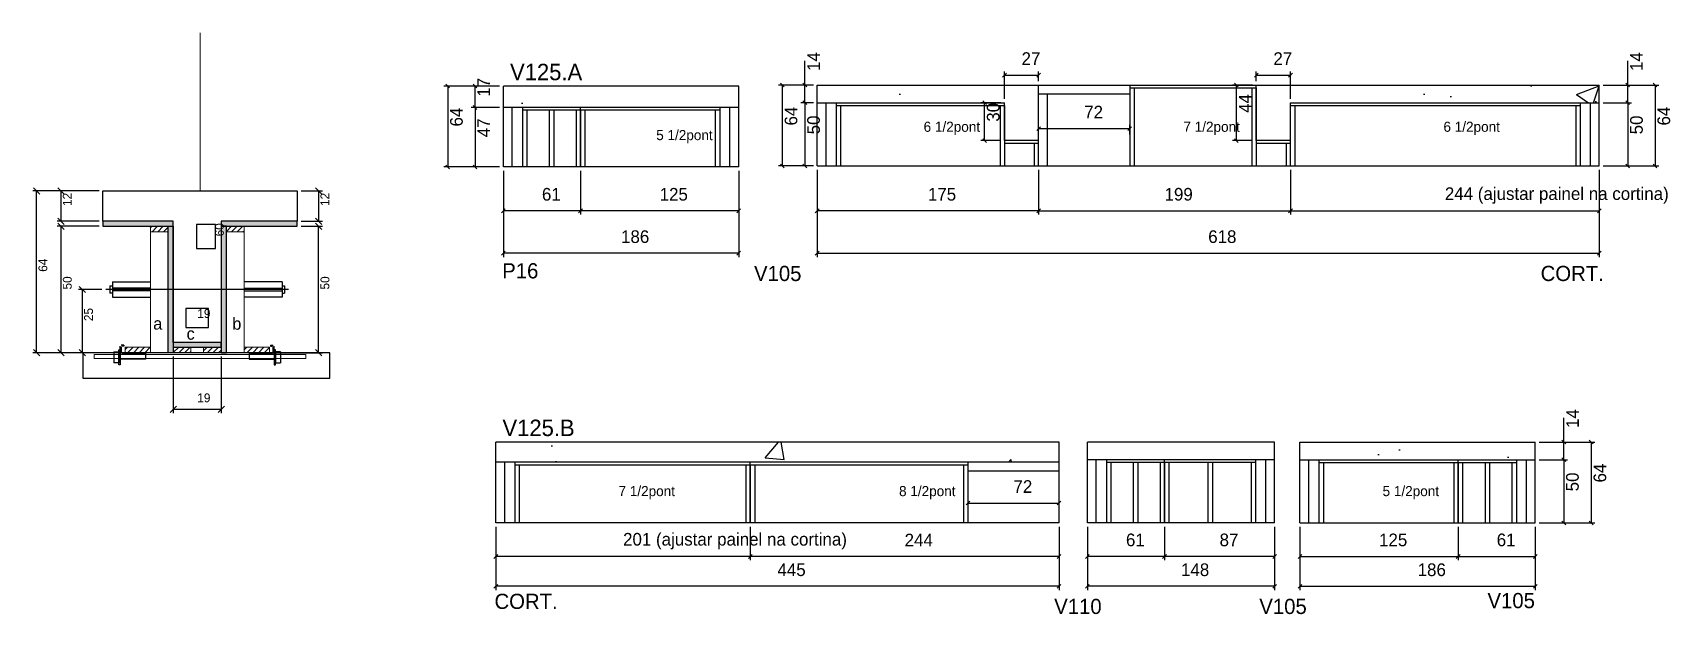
# Model space of a CAD drawing. Header units: metres. Extents: x 110 to 1404, y 10719 to 11179.
import ezdxf

# ---------------------------------------------------------------- set-up
doc = ezdxf.new("R2010")
doc.units = ezdxf.units.M
for name, color, linetype in [('5', 7, 'Continuous'), ('barrote', 7, 'Continuous'), ('CONCRETO', 7, 'Continuous'), ('COTA', 7, 'Continuous'), ('Cota Seção (2x)', 7, 'Continuous'), ('detalhes', 7, 'Continuous'), ('Hachura', 7, 'Continuous'), ('Madeira', 7, 'Continuous'), ('Painéis', 7, 'Continuous'), ('presilha', 7, 'Continuous'), ('SARR_2.2x7', 7, 'Continuous'), ('SARR_3.5x7', 7, 'Continuous'), ('SCO-___-LAJ', 7, 'Continuous'), ('TENSOR', 7, 'Continuous'), ('texto', 7, 'Continuous'), ('Texto Seção', 7, 'Continuous')]:
    doc.layers.add(name, color=color, linetype=linetype)

msp = doc.modelspace()

# ---------------------------------------------------------------- hatches: boundary and pattern name
at = {"layer": 'COTA'}
h = msp.add_hatch(dxfattribs=at)
h.set_pattern_fill('AR-CONC')
h.paths.add_polyline_path([(668, 11119.4), (668, 11136.4), (482, 11136.4), (482, 11119.4), (668, 11119.4)])
h = msp.add_hatch(dxfattribs=at)
h.set_pattern_fill('AR-CONC')
h.paths.add_polyline_path([(905, 11093.2), (905, 11137.2), (730, 11137.2), (730, 11123.2), (878, 11123.2), (878, 11093.2), (905, 11093.2)])
h.paths.add_polyline_path([(1077, 11137.2), (1077, 11093.2), (1104, 11093.2), (1104, 11123.2), (1348, 11123.2), (1348, 11137.2), (1077, 11137.2)])
h = msp.add_hatch(dxfattribs=at)
h.set_pattern_fill('AR-CONC')
h.paths.add_polyline_path([(921.1, 10854.9), (921.1, 10838.9), (476.6, 10838.9), (476.6, 10854.9), (921.1, 10854.9)])
h = msp.add_hatch(dxfattribs=at)
h.set_pattern_fill('AR-CONC')
h.paths.add_polyline_path([(1091.5, 10840.9), (1091.5, 10854.9), (943.5, 10854.9), (943.5, 10840.9), (1091.5, 10840.9)])
h = msp.add_hatch(dxfattribs=at)
h.set_pattern_fill('AR-CONC')
h.paths.add_polyline_path([(1111.5, 10840.9), (1111.5, 10854.9), (1297.5, 10854.9), (1297.5, 10840.9), (1111.5, 10840.9)])
at = {"layer": 'Hachura'}
h = msp.add_hatch(color=7, dxfattribs=at)
h.dxf.hatch_style = 1
h.paths.add_polyline_path([(221.1, 11025.5), (221.1, 11029.5), (165.5, 11029.5), (165.5, 11025.5), (221.1, 11025.5)])
h = msp.add_hatch(dxfattribs=at)
h.set_pattern_fill('ANSI31')
h.paths.add_polyline_path([(217.1, 11021.1), (217.1, 11025.5), (203.1, 11025.5), (203.1, 11021.1), (217.1, 11021.1)])
h = msp.add_hatch(color=7, dxfattribs=at)
h.dxf.hatch_style = 1
h.paths.add_polyline_path([(217.1, 11025.5), (221.1, 11025.5), (221.1, 10925.5), (217.1, 10925.5), (217.1, 11025.5), (217.1, 11025.5)])
h = msp.add_hatch(color=7, dxfattribs=at)
h.dxf.hatch_style = 1
h.paths.add_polyline_path([(319.1, 11025.5), (319.1, 11029.5), (259.1, 11029.5), (259.1, 11025.5), (319.1, 11025.5)])
h = msp.add_hatch(color=7, dxfattribs=at)
h.dxf.hatch_style = 1
h.paths.add_polyline_path([(263.1, 11025.5), (259.1, 11025.5), (259.1, 10925.5), (263.1, 10925.5), (263.1, 11025.5)])
h = msp.add_hatch(dxfattribs=at)
h.set_pattern_fill('ANSI31')
h.paths.add_polyline_path([(263.1, 11021.1), (263.1, 11025.5), (277.1, 11025.5), (277.1, 11021.1), (263.1, 11021.1)])
h = msp.add_hatch(dxfattribs=at)
h.set_pattern_fill('ANSI31')
h.paths.add_polyline_path([(183.1, 10925.5), (183.1, 10929.9), (203.1, 10929.9), (203.1, 10925.5), (183.1, 10925.5)])
h = msp.add_hatch(color=7, dxfattribs=at)
h.dxf.hatch_style = 1
h.paths.add_polyline_path([(259.1, 10929.9), (259.1, 10933.5), (221.1, 10933.5), (221.1, 10929.9), (259.1, 10929.9)])
h = msp.add_hatch(dxfattribs=at)
h.set_pattern_fill('ANSI31')
h.paths.add_polyline_path([(221.1, 10925.5), (221.1, 10929.9), (235.1, 10929.9), (235.1, 10925.5), (221.1, 10925.5)])
h = msp.add_hatch(dxfattribs=at)
h.set_pattern_fill('ANSI31')
h.paths.add_polyline_path([(259.1, 10925.5), (259.1, 10929.9), (245.1, 10929.9), (245.1, 10925.5), (259.1, 10925.5)])
h = msp.add_hatch(dxfattribs=at)
h.set_pattern_fill('ANSI31')
h.paths.add_polyline_path([(297.1, 10925.5), (297.1, 10929.9), (277.1, 10929.9), (277.1, 10925.5), (297.1, 10925.5)])

# ---------------------------------------------------------------- linework, layer by layer
at = {"color": 7, "lineweight": 25}
for p, q in [((171.1, 10978.5), (171.1, 10972.5)), ((171.1, 10978.5), (173.1, 10978.5)), ((173.1, 10981.5), (173.1, 10969.5)), ((173.1, 10981.5), (203.1, 10981.5)), ((203.1, 10976.5), (173.1, 10976.5)), ((203.1, 10974.5), (173.1, 10974.5)), ((307.1, 10981.5), (277.1, 10981.5)), ((277.1, 10976.5), (307.1, 10976.5)), ((277.1, 10974.5), (307.1, 10974.5)), ((307.1, 10981.5), (307.1, 10969.5)), ((307.1, 10978.5), (309.1, 10978.5)), ((309.1, 10978.5), (309.1, 10972.5)), ((173.1, 10972.5), (171.1, 10972.5)), ((173.1, 10969.5), (203.1, 10969.5)), ((307.1, 10969.5), (277.1, 10969.5)), ((307.1, 10972.5), (309.1, 10972.5))]:
    msp.add_line(p, q, dxfattribs=at)
at = {"layer": 'barrote', "color": 251, "lineweight": 25}
msp.add_lwpolyline([(149.6, 10905.5), (344.8, 10905.5), (344.8, 10925.5), (149.6, 10925.5)], close=True, dxfattribs=at)
at = {"layer": 'CONCRETO', "color": 251, "lineweight": 25}
msp.add_lwpolyline([(165.5, 11029.5), (165.5, 11053.5), (319.1, 11053.5), (319.1, 11029.5), (259.1, 11029.5), (259.1, 10933.5), (221.1, 10933.5), (221.1, 11029.5)], close=True, dxfattribs=at)
at = {"layer": 'COTA', "color": 4, "lineweight": 25}
for p, q in [((1370.5, 11137.2), (1370.5, 11156.4)), ((878, 11126.2), (878, 11148)), ((878, 11145), (905, 11145)), ((905, 11140.2), (905, 11148)), ((1077, 11140.2), (1077, 11148)), ((1077, 11145), (1104, 11145)), ((1104, 11126.2), (1104, 11148)), ((479, 11136.4), (435, 11136.4)), ((438, 11136.4), (438, 11072.4)), ((479, 11136.4), (456.6, 11136.4)), ((459.6, 11119.4), (459.6, 11136.4)), ((1074, 11137.2), (1058.3, 11137.2)), ((1061.3, 11093.2), (1061.3, 11137.2)), ((1351, 11137.2), (1373.5, 11137.2)), ((1351, 11137.2), (1395.1, 11137.2)), ((1370.5, 11123.2), (1370.5, 11137.2)), ((1392.1, 11137.2), (1392.1, 11073.2)), ((479, 11119.4), (456.6, 11119.4)), ((479, 11119.4), (456.6, 11119.4)), ((459.6, 11119.4), (459.6, 11072.4)), ((875, 11123.2), (859.3, 11123.2)), ((862.3, 11093.2), (862.3, 11123.2)), ((1351, 11123.2), (1373.5, 11123.2)), ((1351, 11123.2), (1373.5, 11123.2)), ((1370.5, 11123.2), (1370.5, 11073.2)), ((905, 11098), (905, 11105.7)), ((905, 11102.7), (977, 11102.7)), ((977, 11098), (977, 11105.7)), ((875, 11093.2), (859.3, 11093.2)), ((1074, 11093.2), (1058.3, 11093.2)), ((479, 11072.4), (435, 11072.4)), ((479, 11072.4), (456.6, 11072.4)), ((482, 11069.4), (482, 11034.7)), ((482, 11069.4), (482, 11001.2)), ((543, 11069.4), (543, 11034.7)), ((543, 11069.4), (543, 11034.7)), ((668, 11069.4), (668, 11034.7)), ((668, 11069.4), (668, 11001.2)), ((730, 11070.2), (730, 11001.2)), ((730, 11070.2), (730, 11034.7)), ((905, 11070.2), (905, 11034.7)), ((905, 11070.2), (905, 11034.7)), ((1104, 11070.2), (1104, 11034.7)), ((1104, 11070.2), (1104, 11034.7)), ((1348, 11070.2), (1348, 11001.2)), ((1348, 11070.2), (1348, 11034.7)), ((1351, 11073.2), (1373.5, 11073.2)), ((1351, 11073.2), (1395.1, 11073.2)), ((162.5, 11053.5), (110.1, 11053.5)), ((113.1, 10925.5), (113.1, 11053.5)), ((162.5, 11053.5), (129.4, 11053.5)), ((132.4, 11053.5), (132.4, 11029.5)), ((322.1, 11053.5), (339, 11053.5)), ((336, 11053.5), (336, 11029.5)), ((162.5, 11029.5), (129.4, 11029.5)), ((162.5, 11025.5), (129.4, 11025.5)), ((132.4, 11025.5), (132.4, 10925.5)), ((322.1, 11029.5), (339, 11029.5)), ((322.1, 11025.5), (339, 11025.5)), ((336, 10925.5), (336, 11025.5)), ((543, 11037.7), (482, 11037.7)), ((668, 11037.7), (543, 11037.7)), ((905, 11037.7), (730, 11037.7)), ((905, 11037.7), (1104, 11037.7)), ((1104, 11037.7), (1348, 11037.7)), ((668, 11004.2), (482, 11004.2)), ((730, 11004.2), (1348, 11004.2)), ((164.8, 10975.5), (146.2, 10975.5)), ((149.2, 10975.5), (149.2, 10925.5)), ((184.5, 10925.5), (110.1, 10925.5)), ((184.5, 10925.5), (129.4, 10925.5)), ((164.8, 10925.5), (146.2, 10925.5)), ((221.1, 10922.5), (221.1, 10877.8)), ((259.1, 10922.5), (259.1, 10877.8)), ((295.7, 10925.5), (339, 10925.5)), ((221.1, 10880.8), (259.1, 10880.8)), ((1320, 10854.9), (1320, 10874)), ((1300.5, 10854.9), (1323, 10854.9)), ((1300.5, 10854.9), (1344.6, 10854.9)), ((1320, 10840.9), (1320, 10854.9)), ((1341.6, 10854.9), (1341.6, 10790.9)), ((1300.5, 10840.9), (1323, 10840.9)), ((1300.5, 10840.9), (1323, 10840.9)), ((1320, 10840.9), (1320, 10790.9)), ((476.1, 10787.9), (476.1, 10761.4)), ((476.1, 10787.9), (476.1, 10737.8)), ((677.1, 10787.9), (677.1, 10761.4)), ((677.1, 10787.9), (677.1, 10761.4)), ((921.1, 10787.9), (921.1, 10761.4)), ((921.1, 10787.9), (921.1, 10737.8)), ((943.5, 10787.9), (943.5, 10761.4)), ((943.5, 10787.9), (943.5, 10737.8)), ((1004.5, 10787.9), (1004.5, 10761.4)), ((1004.5, 10787.9), (1004.5, 10761.4)), ((1091.5, 10787.9), (1091.5, 10761.4)), ((1091.5, 10787.9), (1091.5, 10737.8)), ((1111.5, 10787.9), (1111.5, 10761.4)), ((1111.5, 10787.9), (1111.5, 10737.8)), ((1236.5, 10787.9), (1236.5, 10761.4)), ((1236.5, 10787.9), (1236.5, 10761.4)), ((1297.5, 10787.9), (1297.5, 10761.4)), ((1297.5, 10787.9), (1297.5, 10737.8)), ((1300.5, 10790.9), (1323, 10790.9)), ((1300.5, 10790.9), (1344.6, 10790.9)), ((677.1, 10764.4), (476.1, 10764.4)), ((921.1, 10764.4), (677.1, 10764.4)), ((1004.5, 10764.4), (943.5, 10764.4)), ((1091.5, 10764.4), (1004.5, 10764.4)), ((1111.5, 10764.4), (1236.5, 10764.4)), ((1236.5, 10764.4), (1297.5, 10764.4)), ((921.1, 10740.8), (476.1, 10740.8)), ((1091.5, 10740.8), (943.5, 10740.8)), ((1111.5, 10740.8), (1297.5, 10740.8))]:
    msp.add_line(p, q, dxfattribs=at)
at = {"layer": 'COTA', "color": 0, "lineweight": 25}
for p, q in [((879.5, 11146.5), (876.5, 11143.5)), ((903.5, 11143.5), (906.5, 11146.5)), ((1078.5, 11146.5), (1075.5, 11143.5)), ((1102.5, 11143.5), (1105.5, 11146.5)), ((439.5, 11134.9), (436.5, 11137.9)), ((461.1, 11134.9), (458.1, 11137.9)), ((1062.8, 11135.7), (1059.8, 11138.7)), ((1372, 11135.7), (1369, 11138.7)), ((1393.6, 11135.7), (1390.6, 11138.7)), ((461.1, 11117.9), (458.1, 11120.9)), ((458.1, 11120.9), (461.1, 11117.9)), ((863.8, 11121.7), (860.8, 11124.7)), ((1372, 11121.7), (1369, 11124.7)), ((1369, 11124.7), (1372, 11121.7)), ((906.5, 11104.2), (903.5, 11101.2)), ((975.5, 11101.2), (978.5, 11104.2)), ((860.8, 11094.7), (863.8, 11091.7)), ((1059.8, 11094.7), (1062.8, 11091.7)), ((436.5, 11073.9), (439.5, 11070.9)), ((458.1, 11073.9), (461.1, 11070.9)), ((1369, 11074.7), (1372, 11071.7)), ((1390.6, 11074.7), (1393.6, 11071.7)), ((483.5, 11039.2), (480.5, 11036.2)), ((544.5, 11039.2), (541.5, 11036.2)), ((541.5, 11036.2), (544.5, 11039.2)), ((666.5, 11036.2), (669.5, 11039.2)), ((731.5, 11039.2), (728.5, 11036.2)), ((906.5, 11039.2), (903.5, 11036.2)), ((903.5, 11036.2), (906.5, 11039.2)), ((1102.5, 11036.2), (1105.5, 11039.2)), ((1105.5, 11039.2), (1102.5, 11036.2)), ((1346.5, 11036.2), (1349.5, 11039.2)), ((483.5, 11005.7), (480.5, 11002.7)), ((666.5, 11002.7), (669.5, 11005.7)), ((731.5, 11005.7), (728.5, 11002.7)), ((1346.5, 11002.7), (1349.5, 11005.7)), ((1321.5, 10853.4), (1318.5, 10856.4)), ((1343.1, 10853.4), (1340.1, 10856.4)), ((1321.5, 10839.4), (1318.5, 10842.4)), ((1318.5, 10842.4), (1321.5, 10839.4)), ((1318.5, 10792.4), (1321.5, 10789.4)), ((1340.1, 10792.4), (1343.1, 10789.4)), ((477.6, 10765.9), (474.6, 10762.9)), ((678.6, 10765.9), (675.6, 10762.9)), ((675.6, 10762.9), (678.6, 10765.9)), ((919.6, 10762.9), (922.6, 10765.9)), ((945, 10765.9), (942, 10762.9)), ((1006, 10765.9), (1003, 10762.9)), ((1003, 10762.9), (1006, 10765.9)), ((1090, 10762.9), (1093, 10765.9)), ((1113, 10765.9), (1110, 10762.9)), ((1235, 10762.9), (1238, 10765.9)), ((1238, 10765.9), (1235, 10762.9)), ((1296, 10762.9), (1299, 10765.9)), ((477.6, 10742.3), (474.6, 10739.3)), ((919.6, 10739.3), (922.6, 10742.3)), ((945, 10742.3), (942, 10739.3)), ((1090, 10739.3), (1093, 10742.3)), ((1113, 10742.3), (1110, 10739.3)), ((1296, 10739.3), (1299, 10742.3))]:
    msp.add_line(p, q, dxfattribs=at)
at = {"layer": 'COTA', "color": 241, "lineweight": 25}
for p, q in [((668, 11136.4), (482, 11136.4)), ((482, 11119.4), (482, 11136.4)), ((668, 11119.4), (668, 11136.4)), ((730, 11137.2), (905, 11137.2)), ((730, 11123.2), (730, 11137.2)), ((1077, 11137.2), (1348, 11137.2)), ((1348, 11123.2), (1348, 11137.2)), ((921.1, 10854.9), (476.1, 10854.9)), ((476.1, 10838.9), (476.1, 10854.9)), ((921.1, 10838.9), (921.1, 10854.9)), ((1091.5, 10854.9), (943.5, 10854.9)), ((943.5, 10840.9), (943.5, 10854.9)), ((1091.5, 10840.9), (1091.5, 10854.9)), ((1111.5, 10854.9), (1297.5, 10854.9)), ((1111.5, 10840.9), (1111.5, 10854.9)), ((1297.5, 10840.9), (1297.5, 10854.9))]:
    msp.add_line(p, q, dxfattribs=at)
at = {"layer": 'COTA', "color": 0, "lineweight": 25}
for points in [[(115.6, 11051), (110.6, 11056)], [(134.9, 11051), (129.9, 11056)], [(338.5, 11051), (333.5, 11056)], [(129.9, 11032), (134.9, 11027)], [(134.9, 11023), (129.9, 11028)], [(333.5, 11032), (338.5, 11027)], [(338.5, 11023), (333.5, 11028)], [(151.7, 10973), (146.7, 10978)], [(110.6, 10928), (115.6, 10923)], [(129.9, 10928), (134.9, 10923)], [(146.7, 10928), (151.7, 10923)], [(333.5, 10928), (338.5, 10923)], [(223.6, 10883.3), (218.6, 10878.3)], [(256.6, 10878.3), (261.6, 10883.3)]]:
    msp.add_lwpolyline(points, dxfattribs=at)
at = {"layer": 'Cota Seção (2x)', "color": 180, "lineweight": 25}
for p, q in [((254.6, 11027), (239.6, 11027)), ((239.6, 11027), (239.6, 11008)), ((254.6, 11008), (254.6, 11027)), ((239.6, 11008), (254.6, 11008)), ((249.1, 10960.5), (231.1, 10960.5)), ((231.1, 10960.5), (231.1, 10945.5)), ((249.1, 10945.5), (249.1, 10960.5)), ((231.1, 10945.5), (249.1, 10945.5))]:
    msp.add_line(p, q, dxfattribs=at)
at = {"layer": 'Madeira', "color": 126, "lineweight": 18}
for points in [[(217.1, 11021.1), (217.1, 11025.5), (203.1, 11025.5), (203.1, 11021.1)], [(217.1, 11025.5), (203.1, 11025.5), (203.1, 10925.5), (217.1, 10925.5)], [(263.1, 11021.1), (263.1, 11025.5), (277.1, 11025.5), (277.1, 11021.1)], [(263.1, 11025.5), (277.1, 11025.5), (277.1, 10925.5), (263.1, 10925.5)], [(183.1, 10925.5), (183.1, 10929.9), (203.1, 10929.9), (203.1, 10925.5)], [(221.1, 10925.5), (221.1, 10929.9), (235.1, 10929.9), (235.1, 10925.5)], [(259.1, 10925.5), (259.1, 10929.9), (245.1, 10929.9), (245.1, 10925.5)], [(297.1, 10925.5), (297.1, 10929.9), (277.1, 10929.9), (277.1, 10925.5)]]:
    msp.add_lwpolyline(points, close=True, dxfattribs=at)
at = {"layer": 'Painéis', "color": 4, "lineweight": 25}
for p, q in [((720.2, 11137.2), (720.2, 11156.4)), ((727, 11137.2), (699.4, 11137.2)), ((702.4, 11137.2), (702.4, 11073.2)), ((727, 11137.2), (717.2, 11137.2)), ((720.2, 11123.2), (720.2, 11137.2)), ((727, 11123.2), (717.2, 11123.2)), ((727, 11123.2), (717.2, 11123.2)), ((720.2, 11123.2), (720.2, 11073.2)), ((727, 11073.2), (699.4, 11073.2)), ((727, 11073.2), (717.2, 11073.2)), ((849.1, 10806.6), (921.1, 10806.6))]:
    msp.add_line(p, q, dxfattribs=at)
at = {"layer": 'Painéis', "color": 0, "lineweight": 25}
for p, q in [((703.9, 11135.7), (700.9, 11138.7)), ((721.7, 11135.7), (718.7, 11138.7)), ((721.7, 11121.7), (718.7, 11124.7)), ((718.7, 11124.7), (721.7, 11121.7)), ((700.9, 11074.7), (703.9, 11071.7)), ((718.7, 11074.7), (721.7, 11071.7)), ((850.6, 10808.1), (847.6, 10805.1)), ((919.6, 10805.1), (922.6, 10808.1))]:
    msp.add_line(p, q, dxfattribs=at)
at = {"layer": 'Painéis', "color": 200, "lineweight": 25}
for p, q in [((905, 11137.2), (1077, 11137.2)), ((905, 11073.2), (905, 11137.2)), ((1077, 11093.2), (1077, 11137.2)), ((668, 11119.4), (482, 11119.4)), ((482, 11072.4), (482, 11119.4)), ((543, 11072.4), (543, 11119.4)), ((668, 11072.4), (668, 11119.4)), ((730, 11123.2), (878, 11123.2)), ((730, 11073.2), (730, 11123.2)), ((878, 11093.2), (878, 11123.2)), ((1104, 11123.2), (1348, 11123.2)), ((1104, 11073.2), (1104, 11123.2)), ((1348, 11073.2), (1348, 11123.2)), ((905, 11093.2), (878, 11093.2)), ((1104, 11093.2), (1077, 11093.2)), ((668, 11072.4), (482, 11072.4)), ((730, 11073.2), (1348, 11073.2)), ((921.1, 10838.9), (476.1, 10838.9)), ((476.1, 10790.9), (476.1, 10838.9)), ((677.1, 10790.9), (677.1, 10838.9)), ((921.1, 10790.9), (921.1, 10838.9)), ((1091.5, 10840.9), (943.5, 10840.9)), ((943.5, 10790.9), (943.5, 10840.9)), ((1004.5, 10790.9), (1004.5, 10840.9)), ((1091.5, 10790.9), (1091.5, 10840.9)), ((1111.5, 10840.9), (1297.5, 10840.9)), ((1111.5, 10790.9), (1111.5, 10840.9)), ((1236.5, 10790.9), (1236.5, 10840.9)), ((1297.5, 10790.9), (1297.5, 10840.9)), ((921.1, 10790.9), (476.1, 10790.9)), ((1091.5, 10790.9), (943.5, 10790.9)), ((1111.5, 10790.9), (1297.5, 10790.9))]:
    msp.add_line(p, q, dxfattribs=at)
for points in [[(221.1, 11025.5), (221.1, 11029.5), (165.5, 11029.5), (165.5, 11025.5)], [(217.1, 11025.5), (221.1, 11025.5), (221.1, 10925.5), (217.1, 10925.5)], [(319.1, 11025.5), (319.1, 11029.5), (259.1, 11029.5), (259.1, 11025.5)], [(263.1, 11025.5), (259.1, 11025.5), (259.1, 10925.5), (263.1, 10925.5)], [(259.1, 10929.9), (259.1, 10933.5), (221.1, 10933.5), (221.1, 10929.9)]]:
    msp.add_lwpolyline(points, close=True, dxfattribs=at)
at = {"layer": 'presilha', "color": 1, "lineweight": 25}
for p, q in [((174.2, 10926.2), (178.2, 10926.2)), ((174.2, 10926.2), (174.2, 10917.6)), ((178.2, 10927.9), (179.2, 10927.9)), ((178.2, 10915.9), (178.2, 10927.9)), ((178.2, 10926.2), (178.2, 10917.6)), ((179.2, 10924.7), (179.2, 10930.8)), ((179.2, 10927.9), (179.2, 10915.9)), ((182.2, 10931.6), (180, 10931.6)), ((180.2, 10925.3), (180.2, 10930.2)), ((182.2, 10930.6), (180.6, 10930.6)), ((199.2, 10924.9), (180.6, 10924.9)), ((182.2, 10931.6), (182.2, 10930.6)), ((199.2, 10924.9), (199.2, 10920.3)), ((281, 10924.9), (281, 10920.3)), ((281, 10924.9), (299.6, 10924.9)), ((298, 10931.6), (298, 10930.6)), ((298, 10931.6), (300.2, 10931.6)), ((298, 10930.6), (299.6, 10930.6)), ((300, 10925.3), (300, 10930.2)), ((301, 10924.7), (301, 10930.8)), ((302, 10927.9), (301, 10927.9)), ((301, 10927.9), (301, 10915.9)), ((302, 10915.9), (302, 10927.9)), ((306, 10926.2), (302, 10926.2)), ((302, 10926.2), (302, 10917.6)), ((306, 10926.2), (306, 10917.6)), ((178.2, 10917.6), (174.2, 10917.6)), ((179.2, 10915.9), (178.2, 10915.9)), ((199.2, 10920.3), (179.2, 10920.3)), ((281, 10920.3), (301, 10920.3)), ((301, 10915.9), (302, 10915.9)), ((302, 10917.6), (306, 10917.6))]:
    msp.add_line(p, q, dxfattribs=at)
at = {"layer": 'SARR_2.2x7', "color": 40, "lineweight": 25}
for p, q in [((905, 11130.2), (977, 11130.2)), ((912, 11073.2), (912, 11130.2)), ((977, 11135), (1077, 11135)), ((489, 11072.4), (489, 11119.4)), ((543, 11117.2), (497, 11117.2)), ((653, 11117.2), (543, 11117.2)), ((661, 11072.4), (661, 11119.4)), ((737, 11073.2), (737, 11123.2)), ((745, 11121), (878, 11121)), ((1104, 11121), (1333, 11121)), ((1341, 11073.2), (1341, 11123.2)), ((905, 11091), (878, 11091)), ((1104, 11091), (1077, 11091)), ((483.1, 10790.9), (483.1, 10838.9)), ((677.1, 10836.7), (491.1, 10836.7)), ((849.1, 10836.7), (677.1, 10836.7)), ((921.1, 10831.9), (849.1, 10831.9)), ((950.5, 10790.9), (950.5, 10840.9)), ((1004.5, 10838.7), (958.5, 10838.7)), ((1076.5, 10838.7), (1004.5, 10838.7)), ((1084.5, 10790.9), (1084.5, 10840.9)), ((1118.5, 10790.9), (1118.5, 10840.9)), ((1126.5, 10838.7), (1236.5, 10838.7)), ((1236.5, 10838.7), (1282.5, 10838.7)), ((1290.5, 10790.9), (1290.5, 10840.9))]:
    msp.add_line(p, q, dxfattribs=at)
at = {"layer": 'SARR_3.5x7', "color": 81, "lineweight": 25}
for p, q in [((977, 11137.2), (977, 11073.2)), ((980.5, 11135), (980.5, 11073.2)), ((1073.5, 11135), (1073.5, 11073.2)), ((1077, 11135), (1077, 11073.2)), ((497, 11119.4), (497, 11072.4)), ((500.5, 11117.2), (500.5, 11072.4)), ((518.3, 11117.2), (518.3, 11072.4)), ((521.8, 11117.2), (521.8, 11072.4)), ((539.5, 11117.2), (539.5, 11072.4)), ((543, 11117.2), (543, 11072.4)), ((546.5, 11117.2), (546.5, 11072.4)), ((649.5, 11117.2), (649.5, 11072.4)), ((653, 11119.4), (653, 11072.4)), ((745, 11123.2), (745, 11073.2)), ((748.5, 11121), (748.5, 11073.2)), ((874.5, 11121), (874.5, 11073.2)), ((878, 11121), (878, 11073.2)), ((1107.5, 11121), (1107.5, 11073.2)), ((1329.5, 11121), (1329.5, 11073.2)), ((1333, 11123.2), (1333, 11073.2)), ((901.5, 11091), (901.5, 11073.2)), ((1100.5, 11091), (1100.5, 11073.2)), ((500.5, 11072.4), (497, 11072.4)), ((543, 11072.4), (539.5, 11072.4)), ((546.5, 11072.4), (543, 11072.4)), ((653, 11072.4), (649.5, 11072.4)), ((739.5, 11073.2), (743, 11073.2)), ((743, 11073.2), (746.5, 11073.2)), ((745, 11073.2), (748.5, 11073.2)), ((1329.5, 11073.2), (1333, 11073.2)), ((491.1, 10838.9), (491.1, 10790.9)), ((494.6, 10836.7), (494.6, 10790.9)), ((673.6, 10836.7), (673.6, 10790.9)), ((677.1, 10836.7), (677.1, 10790.9)), ((680.6, 10836.7), (680.6, 10790.9)), ((845.6, 10836.7), (845.6, 10790.9)), ((849.1, 10838.9), (849.1, 10790.9)), ((958.5, 10840.9), (958.5, 10790.9)), ((962, 10838.7), (962, 10790.9)), ((979.8, 10838.7), (979.8, 10790.9)), ((983.3, 10838.7), (983.3, 10790.9)), ((1001, 10838.7), (1001, 10790.9)), ((1004.5, 10838.7), (1004.5, 10790.9)), ((1008, 10838.7), (1008, 10790.9)), ((1038.8, 10838.7), (1038.8, 10790.9)), ((1042.3, 10838.7), (1042.3, 10790.9)), ((1073, 10838.7), (1073, 10790.9)), ((1076.5, 10840.9), (1076.5, 10790.9)), ((1126.5, 10840.9), (1126.5, 10790.9)), ((1130, 10838.7), (1130, 10790.9)), ((1233, 10838.7), (1233, 10790.9)), ((1236.5, 10838.7), (1236.5, 10790.9)), ((1240, 10838.7), (1240, 10790.9)), ((1257.8, 10838.7), (1257.8, 10790.9)), ((1261.3, 10838.7), (1261.3, 10790.9)), ((1279, 10838.7), (1279, 10790.9)), ((1282.5, 10840.9), (1282.5, 10790.9)), ((494.6, 10790.9), (491.1, 10790.9)), ((677.1, 10790.9), (673.6, 10790.9)), ((680.6, 10790.9), (677.1, 10790.9)), ((849.1, 10790.9), (845.6, 10790.9)), ((962, 10790.9), (958.5, 10790.9)), ((1004.5, 10790.9), (1001, 10790.9)), ((1008, 10790.9), (1004.5, 10790.9)), ((1076.5, 10790.9), (1073, 10790.9)), ((1126.5, 10790.9), (1130, 10790.9)), ((1233, 10790.9), (1236.5, 10790.9)), ((1236.5, 10790.9), (1240, 10790.9)), ((1279, 10790.9), (1282.5, 10790.9))]:
    msp.add_line(p, q, dxfattribs=at)
at = {"layer": 'SCO-___-LAJ', "color": 1, "lineweight": 0}
msp.add_lwpolyline([(158.6, 10924.2), (325.9, 10924.2), (325.9, 10921), (158.6, 10921)], close=True, dxfattribs=at)
at = {"layer": 'TENSOR', "color": 3, "lineweight": 25}
msp.add_line((312.1, 10975.5), (167.8, 10975.5), dxfattribs=at)
at = {"layer": 'Texto Seção', "color": 252, "lineweight": 15}
msp.add_line((242.3, 11053.5), (242.3, 11178.5), dxfattribs=at)

# ---------------------------------------------------------------- texts
at = {"layer": '5', "color": 5, "lineweight": 25}
for s, rotation, p in [('P16', 360, (481.1, 10984.3)), ('V105', 0, (680.1, 10982.2)), ('CORT.', 0, (1301.7, 10982.2)), ('CORT.', 0, (475, 10722.9)), ('V110', 360, (917.3, 10718.9)), ('V105', 360, (1079.4, 10718.9)), ('V105', 0, (1259.7, 10723.5))]:
    msp.add_text(s, height=12, rotation=rotation, dxfattribs=at).set_placement(p)
at = {"layer": 'COTA', "color": 240, "lineweight": 25}
for s, p in [('27', (891.5, 11153.1)), ('27', (1090.5, 11153.1)), ('72', (941, 11110.8)), ('61', (512.5, 11045.8)), ('125', (605.5, 11045.8)), ('175', (817.5, 11045.8)), ('199', (1004.5, 11045.8)), ('244 (ajustar painel na cortina)', (1226, 11046.3)), ('186', (575, 11012.3)), ('618', (1039, 11012.3)), ('201 (ajustar painel na cortina)', (576.6, 10773)), ('244', (799.1, 10772.4)), ('61', (974, 10772.5)), ('87', (1048, 10772.5)), ('125', (1174, 10772.5)), ('61', (1267, 10772.5)), ('445', (698.6, 10748.9)), ('148', (1017.5, 10748.9)), ('186', (1204.5, 10748.9))]:
    msp.add_text(s, height=10, dxfattribs=at).set_placement(p)
for s, p in [('14', (1382.4, 11148.3)), ('17', (471.5, 11127.9)), ('44', (1073.2, 11115.2)), ('64', (449.9, 11104.4)), ('30', (874.1, 11108.2)), ('64', (1404, 11105.2)), ('47', (471.5, 11095.9)), ('50', (1382.4, 11098.2)), ('14', (1331.9, 10866)), ('64', (1353.5, 10822.9)), ('50', (1331.8, 10815.9))]:
    msp.add_text(s, height=10, rotation=90, dxfattribs=at).set_placement(p)
at = {"layer": 'COTA', "color": 1, "lineweight": 25}
for s, p in [('12', (140.9, 11041.5)), ('12', (344.5, 11041.5)), ('64', (121.6, 10989.5)), ('50', (140.9, 10975.5)), ('50', (344.5, 10975.5)), ('25', (157.7, 10950.5))]:
    msp.add_text(s, height=7, rotation=90, dxfattribs=at).set_placement(p)
msp.add_text('19', height=7, dxfattribs=at).set_placement((240.1, 10886.3))
at = {"layer": 'Cota Seção (2x)', "color": 1, "lineweight": 25}
msp.add_text('60', height=7, rotation=90, dxfattribs=at).set_placement((261.1, 11017.5))
msp.add_text('19', height=7, dxfattribs=at).set_placement((240.1, 10953))
at = {"layer": 'detalhes', "color": 4, "lineweight": 25}
for s, p in [('a', (205.3, 10943.8)), ('b', (267.8, 10943.7)), ('c', (231.7, 10935.8))]:
    msp.add_text(s, height=9.6, dxfattribs=at).set_placement(p)
at = {"layer": 'Painéis', "color": 240, "lineweight": 25}
for s, p in [('14', (732.2, 11148.3)), ('64', (714.3, 11105.2)), ('50', (732.1, 11098.2))]:
    msp.add_text(s, height=10, rotation=90, dxfattribs=at).set_placement(p)
msp.add_text('72', height=10, dxfattribs=at).set_placement((885.1, 10814.7))
at = {"layer": 'texto', "color": 2, "lineweight": 25}
for s, p in [('6 1/2pont', (814.1, 11100.2)), ('7 1/2pont', (1019.4, 11100.2)), ('6 1/2pont', (1224.9, 11100.2)), ('5 1/2pont', (602.8, 11093.6)), ('7 1/2pont', (573, 10812.1)), ('8 1/2pont', (794.7, 10812.1)), ('5 1/2pont', (1176.8, 10812.1))]:
    msp.add_text(s, height=8, dxfattribs=at).set_placement(p)
at = {"layer": 'Texto Seção', "color": 7, "lineweight": 15}
for s, p in [('V125.A', (487.3, 11141)), ('V125.B', (481.3, 10859.6))]:
    msp.add_text(s, height=13, dxfattribs=at).set_placement(p)

doc.saveas('drawing.dxf')
